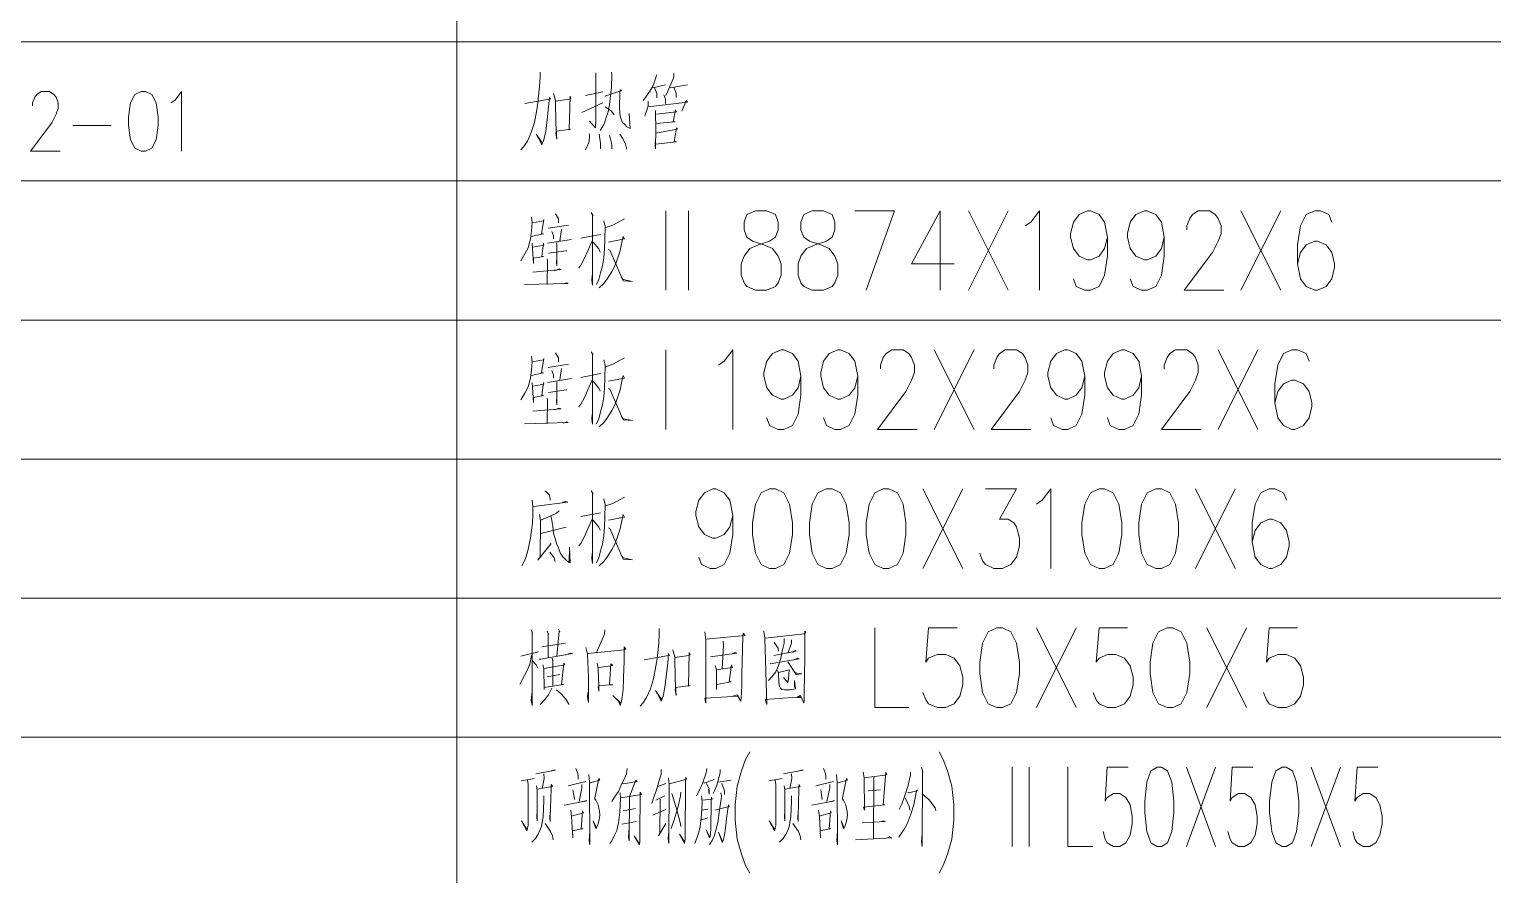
# Model space of a CAD drawing. Header units: millimetres. Extents: x 0 to 829, y 0 to 586.
# Drawn here: x 615.6 to 688.3, y 39.4 to 81.3 of the extents above; entities that cross this region are included whole.
import ezdxf

# ---------------------------------------------------------------- set-up
doc = ezdxf.new("R2010")
doc.units = ezdxf.units.MM

msp = doc.modelspace()

# ---------------------------------------------------------------- linework, layer by layer
at = {"color": 0, "lineweight": 0}
for points in [[(636.859139, 25.484667), (636.859139, 149.708306)], [(592.493806, 80.694389), (769.404806, 80.694389)], [(640.983111, 79.1845), (640.983111, 78.937556), (640.958417, 78.471889), (640.887861, 77.851), (640.887861, 77.7875), (640.817306, 77.321833), (640.700889, 76.700944), (640.538611, 76.203528), (640.351639, 75.769611), (640.164667, 75.490917), (640.027083, 75.335694)], [(643.752417, 79.15275), (643.752417, 77.198361), (643.752417, 76.792667), (643.73125, 76.482222), (643.73125, 76.42225), (643.427861, 76.760917)], [(644.521472, 79.1845), (644.546167, 79.061028), (644.521472, 78.440139), (644.475611, 78.034444), (644.42975, 77.568778), (644.359194, 77.230111), (644.263944, 76.947889), (644.172222, 76.669194), (644.0805, 76.482222), (643.964083, 76.29525)], [(646.758083, 79.061028), (646.733389, 78.905806), (646.595806, 78.531861), (646.408833, 78.221417), (646.384139, 78.189667), (646.221861, 77.942722), (646.105444, 77.7875)], [(646.571111, 78.408389), (647.199056, 78.563611)], [(647.618861, 79.121), (647.618861, 78.937556), (647.47775, 78.595361), (647.315472, 78.253167), (647.22375, 78.034444)], [(647.431889, 78.408389), (648.292667, 78.563611)], [(615.801833, 77.526444), (615.801833, 77.667556), (615.907667, 77.949778), (616.0135, 78.087361), (616.225167, 78.228472), (616.6485, 78.228472), (616.860167, 78.087361), (616.966, 77.949778), (617.071833, 77.667556), (617.071833, 77.385333), (616.966, 77.103111), (616.754333, 76.679778), (615.696, 75.272194), (617.177667, 75.272194)], [(622.670417, 77.667556), (622.882083, 77.808667), (623.196056, 78.228472), (623.196056, 75.272194)], [(640.235222, 77.632278), (641.448778, 77.851), (641.494639, 77.851), (641.448778, 77.942722), (641.399389, 77.477056), (641.332361, 76.824417), (641.261806, 76.267028), (641.166556, 75.829583), (641.074833, 75.582639), (641.004278, 75.737861), (640.887861, 75.956583), (640.796139, 76.111806), (641.099528, 75.674361), (641.145389, 75.801361)], [(641.656917, 78.129694), (641.748639, 77.7875), (641.773333, 76.637444), (641.819194, 75.861333), (641.773333, 76.171778), (641.798028, 76.267028), (642.517694, 76.35875), (642.425972, 76.327), (642.471833, 78.006222), (642.517694, 77.879222), (642.447139, 77.851), (641.748639, 77.75575)], [(643.240889, 78.034444), (644.101667, 78.221417)], [(644.196917, 78.006222), (645.033, 78.284917), (644.962444, 78.316667), (644.941278, 78.161444), (644.941278, 77.910972), (644.916583, 77.695778), (644.916583, 77.413556), (644.941278, 77.198361), (644.962444, 77.011389), (645.011833, 76.856167), (645.078861, 76.700944), (645.174111, 76.605694), (645.290528, 76.482222), (645.38225, 76.42225), (645.452806, 76.3905), (645.406944, 77.134861)], [(646.338278, 77.75575), (646.338278, 77.540556), (646.313583, 77.413556), (646.267722, 77.258333), (646.221861, 77.134861), (646.176, 77.011389)], [(646.338278, 77.477056), (648.292667, 77.695778), (648.225639, 77.7875), (648.013972, 77.258333)], [(646.662833, 78.408389), (646.77925, 78.129694), (646.77925, 77.910972)], [(647.1285, 78.066194), (647.199056, 77.851), (647.199056, 77.632278)], [(647.643556, 78.408389), (647.735278, 78.129694), (647.735278, 77.942722)], [(643.053917, 77.198361), (644.101667, 77.664028)], [(644.218083, 77.477056), (644.521472, 77.258333), (644.662583, 77.071361)], [(646.712222, 77.290083), (646.712222, 77.134861), (646.733389, 76.42225), (646.712222, 75.395667), (646.687528, 75.582639), (646.712222, 75.829583)], [(646.758083, 77.103111), (647.759972, 77.230111), (647.710583, 77.321833), (647.594167, 76.732694), (647.689417, 76.732694), (646.733389, 76.637444)], [(617.809139, 76.538667), (619.710611, 76.538667)], [(646.733389, 76.171778), (647.805833, 76.35875), (647.759972, 76.42225), (647.643556, 75.737861), (647.759972, 75.737861), (646.712222, 75.614389)], [(643.427861, 76.140028), (643.427861, 75.956583), (643.403167, 75.706111), (643.332611, 75.550889), (643.240889, 75.335694)], [(643.914694, 76.111806), (643.98525, 75.674361), (643.98525, 75.490917), (643.98525, 75.395667)], [(644.42975, 76.048306), (644.475611, 75.861333), (644.521472, 75.674361), (644.546167, 75.550889), (644.546167, 75.395667)], [(644.941278, 76.111806), (645.078861, 75.924833), (645.149417, 75.769611), (645.219972, 75.614389), (645.265833, 75.427417), (645.265833, 75.363917)], [(592.493806, 73.794056), (769.404806, 73.794056)], [(640.563306, 72.005472), (640.584472, 71.72325), (640.563306, 71.321083), (640.513917, 70.915389), (640.3975, 70.481472), (640.235222, 70.171028), (640.027083, 69.828833)], [(641.748639, 72.160694), (641.88975, 71.910222), (641.88975, 71.72325)], [(643.519583, 72.220667), (643.614833, 72.065444), (643.590139, 72.097194), (643.590139, 68.618806), (643.544278, 68.869278), (643.565444, 69.116222)], [(645.174111, 71.910222), (644.592028, 71.599778), (644.242778, 71.476306)], [(647.22375, 68.371861), (647.22375, 72.315917)], [(648.349111, 68.371861), (648.349111, 72.315917)], [(656.600583, 72.315917), (658.572611, 72.315917), (657.165028, 68.371861)], [(660.826861, 72.315917), (659.419278, 69.684194), (661.528889, 69.684194)], [(660.826861, 72.315917), (660.826861, 68.371861)], [(662.234444, 68.371861), (664.206472, 72.315917)], [(662.234444, 72.315917), (664.206472, 68.371861)], [(665.053139, 71.5645), (665.331833, 71.751472), (665.755167, 72.315917), (665.755167, 68.371861)], [(669.134778, 71.000056), (668.993667, 70.435611), (668.714972, 70.061667), (668.291639, 69.874694), (668.150528, 69.874694), (667.727194, 70.061667), (667.444972, 70.435611), (667.303861, 71.000056), (667.303861, 71.187028), (667.444972, 71.751472), (667.727194, 72.125417), (668.150528, 72.315917), (668.291639, 72.315917), (668.714972, 72.125417), (668.993667, 71.751472), (669.134778, 71.000056), (669.134778, 70.061667), (668.993667, 69.123278), (668.714972, 68.558833), (668.291639, 68.371861), (668.009417, 68.371861), (667.586083, 68.558833), (667.444972, 68.932778)], [(671.953472, 71.000056), (671.812361, 70.435611), (671.530139, 70.061667), (671.106806, 69.874694), (670.965694, 69.874694), (670.545889, 70.061667), (670.263667, 70.435611), (670.122556, 71.000056), (670.122556, 71.187028), (670.263667, 71.751472), (670.545889, 72.125417), (670.965694, 72.315917), (671.106806, 72.315917), (671.530139, 72.125417), (671.812361, 71.751472), (671.953472, 71.000056), (671.953472, 70.061667), (671.812361, 69.123278), (671.530139, 68.558833), (671.106806, 68.371861), (670.824583, 68.371861), (670.404778, 68.558833), (670.263667, 68.932778)], [(673.078833, 71.374), (673.078833, 71.5645), (673.219944, 71.938444), (673.361056, 72.125417), (673.643278, 72.315917), (674.207722, 72.315917), (674.486417, 72.125417), (674.627528, 71.938444), (674.768639, 71.5645), (674.768639, 71.187028), (674.627528, 70.813083), (674.348833, 70.248639), (672.937722, 68.371861), (674.90975, 68.371861)], [(675.756417, 68.371861), (677.728444, 72.315917)], [(675.756417, 72.315917), (677.728444, 68.371861)], [(680.261389, 71.751472), (680.120278, 72.125417), (679.700472, 72.315917), (679.41825, 72.315917), (678.994917, 72.125417), (678.712694, 71.5645), (678.571583, 70.622583), (678.571583, 69.684194), (678.712694, 68.932778), (678.994917, 68.558833), (679.41825, 68.371861), (679.559361, 68.371861), (679.982694, 68.558833), (680.261389, 68.932778), (680.4025, 69.497222), (680.4025, 69.684194), (680.261389, 70.248639), (679.982694, 70.622583), (679.559361, 70.813083), (679.41825, 70.813083), (678.994917, 70.622583), (678.712694, 70.248639), (678.571583, 69.684194)], [(640.609167, 71.72325), (641.145389, 71.8185), (641.166556, 71.878472), (641.050139, 71.165861), (641.145389, 71.165861), (640.538611, 71.042389)], [(641.378222, 71.444556), (642.401278, 71.599778)], [(641.565194, 71.289333), (641.656917, 71.070611), (641.656917, 70.915389)], [(642.052028, 71.381056), (641.960306, 70.823667)], [(644.147528, 71.8185), (644.218083, 71.536278), (644.196917, 70.915389), (644.172222, 70.4215), (644.147528, 69.984056), (644.0805, 69.581889), (643.98525, 69.239694), (643.893528, 68.8975), (643.777111, 68.650556)], [(640.584472, 70.700194), (640.655028, 69.705361), (640.655028, 69.955833), (641.145389, 70.047556), (641.074833, 70.047556), (641.145389, 70.700194), (641.166556, 70.604944), (640.630333, 70.513222)], [(641.353528, 70.700194), (642.542389, 70.887167)], [(641.819194, 70.731944), (641.819194, 69.581889), (641.798028, 69.768861), (641.819194, 69.955833)], [(643.590139, 70.855417), (643.357306, 70.32625), (643.170333, 69.924083), (643.008056, 69.613639), (642.912806, 69.490167)], [(643.008056, 70.947139), (643.98525, 71.134111)], [(643.614833, 70.760167), (643.893528, 70.4215), (643.964083, 70.266278)], [(644.380361, 70.760167), (645.174111, 70.915389), (645.103556, 71.042389), (645.057694, 70.823667), (644.962444, 70.32625), (644.846028, 69.984056), (644.708444, 69.613639), (644.546167, 69.303194), (644.3345, 68.961), (644.147528, 68.710528), (643.914694, 68.495333)], [(641.332361, 69.924083), (641.353528, 69.828833), (641.332361, 68.650556)], [(642.309556, 70.32625), (642.284861, 70.32625), (641.399389, 70.202778)], [(644.380361, 70.38975), (644.450917, 70.358), (645.103556, 68.837528), (645.569222, 68.805778), (645.103556, 68.8975), (645.011833, 69.0245)], [(640.630333, 69.271444), (642.030861, 69.394917), (641.935611, 69.426667), (641.702778, 69.334944)], [(640.214056, 68.650556), (642.380111, 68.710528), (642.309556, 68.742278), (642.147278, 68.682306)], [(592.493806, 66.890194), (769.404806, 66.890194)], [(647.22375, 61.468), (647.22375, 65.412056)], [(649.841361, 64.660639), (650.123583, 64.851139), (650.543389, 65.412056), (650.543389, 61.468)], [(653.923, 64.099722), (653.785417, 63.535278), (653.503194, 63.157806), (653.079861, 62.970833), (652.93875, 62.970833), (652.515417, 63.157806), (652.233194, 63.535278), (652.092083, 64.099722), (652.092083, 64.286694), (652.233194, 64.851139), (652.515417, 65.225083), (652.93875, 65.412056), (653.079861, 65.412056), (653.503194, 65.225083), (653.785417, 64.851139), (653.923, 64.099722), (653.923, 63.157806), (653.785417, 62.219417), (653.503194, 61.6585), (653.079861, 61.468), (652.797639, 61.468), (652.374306, 61.6585), (652.233194, 62.032444)], [(656.741694, 64.099722), (656.600583, 63.535278), (656.318361, 63.157806), (655.895028, 62.970833), (655.753917, 62.970833), (655.334111, 63.157806), (655.051889, 63.535278), (654.910778, 64.099722), (654.910778, 64.286694), (655.051889, 64.851139), (655.334111, 65.225083), (655.753917, 65.412056), (655.895028, 65.412056), (656.318361, 65.225083), (656.600583, 64.851139), (656.741694, 64.099722), (656.741694, 63.157806), (656.600583, 62.219417), (656.318361, 61.6585), (655.895028, 61.468), (655.616333, 61.468), (655.193, 61.6585), (655.051889, 62.032444)], [(657.867056, 64.473667), (657.867056, 64.660639), (658.008167, 65.038111), (658.149278, 65.225083), (658.4315, 65.412056), (658.995944, 65.412056), (659.278167, 65.225083), (659.419278, 65.038111), (659.556861, 64.660639), (659.556861, 64.286694), (659.419278, 63.909222), (659.137056, 63.348306), (657.725944, 61.468), (659.697972, 61.468)], [(660.544639, 61.468), (662.516667, 65.412056)], [(660.544639, 65.412056), (662.516667, 61.468)], [(663.500917, 64.473667), (663.500917, 64.660639), (663.642028, 65.038111), (663.783139, 65.225083), (664.065361, 65.412056), (664.629806, 65.412056), (664.912028, 65.225083), (665.053139, 65.038111), (665.190722, 64.660639), (665.190722, 64.286694), (665.053139, 63.909222), (664.770917, 63.348306), (663.359806, 61.468), (665.331833, 61.468)], [(668.009417, 64.099722), (667.868306, 63.535278), (667.586083, 63.157806), (667.16275, 62.970833), (667.021639, 62.970833), (666.601833, 63.157806), (666.319611, 63.535278), (666.1785, 64.099722), (666.1785, 64.286694), (666.319611, 64.851139), (666.601833, 65.225083), (667.021639, 65.412056), (667.16275, 65.412056), (667.586083, 65.225083), (667.868306, 64.851139), (668.009417, 64.099722), (668.009417, 63.157806), (667.868306, 62.219417), (667.586083, 61.6585), (667.16275, 61.468), (666.884056, 61.468), (666.460722, 61.6585), (666.319611, 62.032444)], [(670.824583, 64.099722), (670.683472, 63.535278), (670.404778, 63.157806), (669.981444, 62.970833), (669.840333, 62.970833), (669.417, 63.157806), (669.134778, 63.535278), (668.993667, 64.099722), (668.993667, 64.286694), (669.134778, 64.851139), (669.417, 65.225083), (669.840333, 65.412056), (669.981444, 65.412056), (670.404778, 65.225083), (670.683472, 64.851139), (670.824583, 64.099722), (670.824583, 63.157806), (670.683472, 62.219417), (670.404778, 61.6585), (669.981444, 61.468), (669.699222, 61.468), (669.275889, 61.6585), (669.134778, 62.032444)], [(671.953472, 64.473667), (671.953472, 64.660639), (672.094583, 65.038111), (672.235694, 65.225083), (672.517917, 65.412056), (673.078833, 65.412056), (673.361056, 65.225083), (673.502167, 65.038111), (673.643278, 64.660639), (673.643278, 64.286694), (673.502167, 63.909222), (673.219944, 63.348306), (671.812361, 61.468), (673.784389, 61.468)], [(674.627528, 61.468), (676.599556, 65.412056)], [(674.627528, 65.412056), (676.599556, 61.468)], [(679.136028, 64.851139), (678.994917, 65.225083), (678.571583, 65.412056), (678.289361, 65.412056), (677.869556, 65.225083), (677.587333, 64.660639), (677.446222, 63.72225), (677.446222, 62.783861), (677.587333, 62.032444), (677.869556, 61.6585), (678.289361, 61.468), (678.430472, 61.468), (678.853806, 61.6585), (679.136028, 62.032444), (679.277139, 62.596889), (679.277139, 62.783861), (679.136028, 63.348306), (678.853806, 63.72225), (678.430472, 63.909222), (678.289361, 63.909222), (677.869556, 63.72225), (677.587333, 63.348306), (677.446222, 62.783861)], [(640.563306, 65.101611), (640.584472, 64.822917), (640.563306, 64.42075), (640.513917, 64.015056), (640.3975, 63.581139), (640.235222, 63.270694), (640.027083, 62.9285)], [(640.609167, 64.822917), (641.145389, 64.914639), (641.166556, 64.978139), (641.050139, 64.265528), (641.145389, 64.265528), (640.538611, 64.138528)], [(641.378222, 64.544222), (642.401278, 64.699444)], [(641.748639, 65.256833), (641.88975, 65.009889), (641.88975, 64.822917)], [(643.519583, 65.320333), (643.614833, 65.165111), (643.590139, 65.196861), (643.590139, 61.718472), (643.544278, 61.965417), (643.565444, 62.215889)], [(644.147528, 64.914639), (644.218083, 64.635944), (644.196917, 64.015056), (644.172222, 63.517639), (644.147528, 63.083722), (644.0805, 62.681556), (643.98525, 62.339361), (643.893528, 61.997167), (643.777111, 61.750222)], [(645.174111, 65.009889), (644.592028, 64.699444), (644.242778, 64.575972)], [(641.353528, 63.799861), (642.542389, 63.983306)], [(641.565194, 64.389), (641.656917, 64.170278), (641.656917, 64.015056)], [(642.052028, 64.480722), (641.960306, 63.923333)], [(643.590139, 63.955083), (643.357306, 63.425917), (643.170333, 63.020222), (643.008056, 62.709778), (642.912806, 62.586306)], [(643.008056, 64.046806), (643.98525, 64.233778)], [(644.380361, 63.859833), (645.174111, 64.015056), (645.103556, 64.138528), (645.057694, 63.923333), (644.962444, 63.425917), (644.846028, 63.083722), (644.708444, 62.709778), (644.546167, 62.399333), (644.3345, 62.060667), (644.147528, 61.810194), (643.914694, 61.595)], [(640.584472, 63.799861), (640.655028, 62.805028), (640.655028, 63.051972), (641.145389, 63.147222), (641.074833, 63.147222), (641.145389, 63.799861), (641.166556, 63.704611), (640.630333, 63.612889)], [(642.309556, 63.425917), (642.284861, 63.425917), (641.399389, 63.302444)], [(641.819194, 63.828083), (641.819194, 62.681556), (641.798028, 62.865), (641.819194, 63.051972)], [(643.614833, 63.859833), (643.893528, 63.517639), (643.964083, 63.362417)], [(644.380361, 63.489417), (644.450917, 63.457667), (645.103556, 61.933667), (645.569222, 61.905444), (645.103556, 61.997167), (645.011833, 62.120639)], [(640.630333, 62.371111), (642.030861, 62.494583), (641.935611, 62.526333), (641.702778, 62.431083)], [(641.332361, 63.020222), (641.353528, 62.9285), (641.332361, 61.750222)], [(640.214056, 61.750222), (642.380111, 61.810194), (642.309556, 61.841944), (642.147278, 61.778444)], [(592.493806, 59.989861), (769.404806, 59.989861)], [(641.237111, 58.42), (641.448778, 58.201278), (641.469944, 58.077806), (641.494639, 57.954333)], [(643.519583, 58.42), (643.614833, 58.264778), (643.590139, 58.293), (643.590139, 54.814611), (643.544278, 55.065083), (643.565444, 55.312028)], [(645.174111, 58.109556), (644.592028, 57.795583), (644.242778, 57.672111)], [(650.543389, 57.195861), (650.402278, 56.634944), (650.123583, 56.257472), (649.70025, 56.0705), (649.559139, 56.0705), (649.135806, 56.257472), (648.853583, 56.634944), (648.712472, 57.195861), (648.712472, 57.386361), (648.853583, 57.947278), (649.135806, 58.32475), (649.559139, 58.511722), (649.70025, 58.511722), (650.123583, 58.32475), (650.402278, 57.947278), (650.543389, 57.195861), (650.543389, 56.257472), (650.402278, 55.319083), (650.123583, 54.754639), (649.70025, 54.567667), (649.418028, 54.567667), (648.994694, 54.754639), (648.853583, 55.132111)], [(659.980194, 54.567667), (661.952222, 58.511722)], [(659.980194, 58.511722), (661.952222, 54.567667)], [(663.081111, 58.511722), (664.629806, 58.511722), (663.783139, 57.008889), (664.206472, 57.008889), (664.488694, 56.821917), (664.629806, 56.634944), (664.770917, 56.0705), (664.770917, 55.693028), (664.629806, 55.132111), (664.347583, 54.754639), (663.92425, 54.567667), (663.500917, 54.567667), (663.081111, 54.754639), (662.94, 54.945139), (662.798889, 55.319083)], [(665.614056, 57.760306), (665.896278, 57.947278), (666.319611, 58.511722), (666.319611, 54.567667)], [(673.502167, 54.567667), (675.474194, 58.511722)], [(673.502167, 58.511722), (675.474194, 54.567667)], [(678.010667, 57.947278), (677.869556, 58.32475), (677.446222, 58.511722), (677.164, 58.511722), (676.740667, 58.32475), (676.458444, 57.760306), (676.317333, 56.821917), (676.317333, 55.883528), (676.458444, 55.132111), (676.740667, 54.754639), (677.164, 54.567667), (677.305111, 54.567667), (677.728444, 54.754639), (678.010667, 55.132111), (678.14825, 55.693028), (678.14825, 55.883528), (678.010667, 56.444444), (677.728444, 56.821917), (677.305111, 57.008889), (677.164, 57.008889), (676.740667, 56.821917), (676.458444, 56.444444), (676.317333, 55.883528)], [(640.584472, 57.954333), (640.630333, 57.640361), (640.630333, 57.206444), (640.609167, 56.804278), (640.563306, 56.462083), (640.513917, 56.088139), (640.446889, 55.749472), (640.351639, 55.375528), (640.259917, 55.065083), (640.164667, 54.846361), (640.072944, 54.691139)], [(640.655028, 57.640361), (642.355417, 57.859083), (642.263694, 57.890833), (642.097889, 57.859083)], [(641.935611, 57.425167), (641.798028, 57.301694), (641.515806, 57.174694), (641.028972, 56.9595)], [(644.147528, 58.014306), (644.218083, 57.735611), (644.196917, 57.114722), (644.172222, 56.617306), (644.147528, 56.183389), (644.0805, 55.777694), (643.98525, 55.439028), (643.893528, 55.096833), (643.777111, 54.846361)], [(640.958417, 57.238194), (641.004278, 56.9595), (641.004278, 56.896), (640.983111, 55.128583), (640.866694, 54.969833), (641.5405, 55.809444)], [(641.5405, 57.146472), (641.611056, 56.649056), (641.656917, 56.306861), (641.727472, 56.059917), (641.798028, 55.809444), (641.88975, 55.59425), (641.981472, 55.343778), (642.122583, 55.128583), (642.284861, 54.969833), (642.401278, 54.878111), (642.471833, 54.846361), (642.447139, 55.622472), (642.425972, 54.878111)], [(643.590139, 57.051222), (643.357306, 56.525583), (643.170333, 56.119889), (643.008056, 55.809444), (642.912806, 55.685972)], [(643.008056, 57.146472), (643.98525, 57.329917)], [(643.614833, 56.9595), (643.893528, 56.617306), (643.964083, 56.462083)], [(644.380361, 56.9595), (645.174111, 57.114722), (645.103556, 57.238194), (645.057694, 57.019472), (644.962444, 56.525583), (644.846028, 56.183389), (644.708444, 55.809444), (644.546167, 55.499), (644.3345, 55.156806), (644.147528, 54.909861), (643.914694, 54.691139)], [(642.284861, 56.617306), (641.028972, 56.306861)], [(644.380361, 56.585556), (644.450917, 56.553806), (645.103556, 55.033333), (645.569222, 55.001583), (645.103556, 55.096833), (645.011833, 55.220306)], [(641.469944, 55.375528), (641.632222, 55.156806), (641.681611, 55.096833), (641.727472, 54.909861)], [(592.493806, 53.089528), (769.404806, 53.089528)], [(646.895667, 51.579639), (646.895667, 51.329167), (646.8745, 50.8635), (646.803944, 50.242611), (646.803944, 50.182639), (646.733389, 49.716972), (646.616972, 49.096083), (646.454694, 48.598667), (646.267722, 48.16475), (646.08075, 47.882528), (645.943167, 47.727306)], [(657.588361, 51.611389), (657.588361, 47.667333), (659.278167, 47.667333)], [(661.67, 51.611389), (660.262417, 51.611389), (660.121306, 49.921583), (660.262417, 50.108556), (660.68575, 50.295528), (661.109083, 50.295528), (661.528889, 50.108556), (661.811111, 49.731083), (661.952222, 49.170167), (661.952222, 48.792694), (661.811111, 48.22825), (661.528889, 47.854306), (661.109083, 47.667333), (660.68575, 47.667333), (660.262417, 47.854306), (660.121306, 48.041278), (659.980194, 48.41875)], [(665.614056, 47.667333), (667.586083, 51.611389)], [(665.614056, 51.611389), (667.586083, 47.667333)], [(670.122556, 51.611389), (668.714972, 51.611389), (668.573861, 49.921583), (668.714972, 50.108556), (669.134778, 50.295528), (669.558111, 50.295528), (669.981444, 50.108556), (670.263667, 49.731083), (670.404778, 49.170167), (670.404778, 48.792694), (670.263667, 48.22825), (669.981444, 47.854306), (669.558111, 47.667333), (669.134778, 47.667333), (668.714972, 47.854306), (668.573861, 48.041278), (668.43275, 48.41875)], [(674.066611, 47.667333), (676.038639, 51.611389)], [(674.066611, 51.611389), (676.038639, 47.667333)], [(678.571583, 51.611389), (677.164, 51.611389), (677.022889, 49.921583), (677.164, 50.108556), (677.587333, 50.295528), (678.010667, 50.295528), (678.430472, 50.108556), (678.712694, 49.731083), (678.853806, 49.170167), (678.853806, 48.792694), (678.712694, 48.22825), (678.430472, 47.854306), (678.010667, 47.667333), (677.587333, 47.667333), (677.164, 47.854306), (677.022889, 48.041278), (676.881778, 48.41875)], [(640.538611, 51.516139), (640.609167, 51.360917), (640.584472, 51.424417), (640.584472, 47.759056), (640.538611, 48.009528), (640.584472, 48.475194)], [(642.239, 50.8635), (641.074833, 50.680056)], [(641.332361, 51.456167), (641.399389, 51.300944), (641.378222, 51.329167), (641.378222, 50.150889)], [(641.88975, 51.547889), (641.960306, 51.424417), (641.935611, 51.456167), (641.819194, 50.214389)], [(644.196917, 51.516139), (644.172222, 51.300944), (643.777111, 50.397833)], [(649.156972, 51.424417), (649.202833, 51.018722), (649.202833, 47.882528), (649.156972, 48.133), (650.807972, 48.224722), (650.740944, 48.288222), (650.553972, 48.224722)], [(649.202833, 51.050472), (651.157222, 51.237444), (651.0655, 51.360917), (651.040806, 51.173944), (650.994944, 49.311278), (650.994944, 49.219556), (650.994944, 48.813861), (650.973778, 48.379944), (650.949083, 47.977778), (650.786806, 48.256472)], [(650.063611, 50.95875), (650.088306, 50.740028), (650.01775, 49.5935)], [(652.092083, 51.456167), (652.137944, 51.113972), (652.229667, 47.822556), (652.159111, 48.0695), (653.930056, 48.192972), (653.884194, 48.256472), (653.721917, 48.16475), (653.95475, 48.16475), (654.071167, 47.882528), (654.092333, 48.03775), (654.092333, 48.411694), (654.117028, 50.150889), (654.117028, 51.456167), (654.162889, 51.392667), (654.092333, 51.329167), (652.159111, 51.113972)], [(653.090444, 51.082222), (653.090444, 50.8635), (652.998722, 50.461333), (652.928167, 50.119139), (652.81175, 49.748722), (652.674167, 49.43475), (652.487194, 49.187806), (652.324917, 49.000833)], [(652.603611, 50.89525), (652.790583, 50.616556), (652.81175, 50.461333)], [(653.464389, 51.018722), (653.464389, 50.8635), (653.277417, 50.369611)], [(640.563306, 50.242611), (640.468056, 49.808694), (640.351639, 49.53), (640.214056, 49.251306), (640.072944, 49.000833), (639.981222, 48.813861)], [(640.027083, 50.214389), (640.912556, 50.429583)], [(640.933722, 50.059167), (640.983111, 50.059167), (641.028972, 50.059167), (642.58825, 50.337861), (642.496528, 50.369611), (642.263694, 50.274361)], [(641.586361, 50.119139), (641.611056, 49.963917), (641.611056, 48.753889)], [(643.262056, 50.648306), (643.332611, 50.306111), (643.378472, 49.124306), (643.378472, 49.096083), (643.378472, 48.348194), (643.378472, 47.914278), (643.332611, 48.16475), (643.357306, 48.411694)], [(643.357306, 50.337861), (645.149417, 50.524833), (645.244667, 50.584806), (645.149417, 50.680056), (645.149417, 49.963917), (645.12825, 49.156056), (645.12825, 49.096083), (645.103556, 48.566917), (645.057694, 48.16475), (645.011833, 47.914278), (644.962444, 47.759056), (644.870722, 47.977778), (644.592028, 48.256472), (644.987139, 47.882528)], [(646.151306, 50.027417), (647.361333, 50.242611), (647.410722, 50.242611), (647.361333, 50.337861), (647.315472, 49.872194), (647.244917, 49.219556), (647.177889, 48.658639), (647.082639, 48.224722), (646.990917, 47.977778), (646.920361, 48.133), (646.803944, 48.348194), (646.712222, 48.503417), (647.012083, 48.0695), (647.061472, 48.192972)], [(647.573, 50.524833), (647.664722, 50.182639), (647.689417, 49.032583), (647.735278, 48.256472), (647.689417, 48.566917), (647.710583, 48.658639), (648.433778, 48.753889), (648.342056, 48.722139), (648.387917, 50.397833), (648.433778, 50.274361), (648.363222, 50.242611), (647.664722, 50.150889)], [(649.435667, 50.182639), (650.740944, 50.369611), (650.670389, 50.397833), (650.529278, 50.337861)], [(652.391944, 49.840444), (653.838333, 50.087389), (653.767778, 50.119139), (653.580806, 50.027417)], [(652.578917, 50.242611), (653.697222, 50.461333), (653.651361, 50.493083), (653.51025, 50.397833)], [(640.584472, 49.995667), (640.796139, 49.776944), (640.866694, 49.621722)], [(641.120694, 49.776944), (641.166556, 49.5935), (641.19125, 48.566917), (641.19125, 48.658639), (642.147278, 48.813861), (642.052028, 48.813861), (642.168444, 49.872194), (642.214306, 49.776944), (641.166556, 49.5935)], [(643.822972, 49.872194), (643.868833, 49.5935), (643.893528, 48.753889), (643.893528, 48.475194), (643.868833, 48.690389), (643.893528, 48.753889), (644.592028, 48.785639), (644.42975, 48.813861), (644.496778, 49.840444), (644.592028, 49.748722), (643.893528, 49.653472)], [(649.6685, 49.748722), (649.739056, 49.53), (649.739056, 49.4665), (649.739056, 48.813861), (649.739056, 48.566917), (649.739056, 48.813861), (650.458722, 48.940861), (650.367, 48.940861), (650.483417, 49.776944), (650.529278, 49.653472), (649.714361, 49.53)], [(653.069278, 49.156056), (653.277417, 48.909111), (653.302111, 49.096083), (653.347972, 49.53), (652.81175, 49.406528), (652.765889, 49.49825), (652.81175, 49.374778), (652.836444, 48.909111), (652.857611, 48.722139), (652.907, 48.630417), (652.974028, 48.566917), (653.115139, 48.535167), (653.393833, 48.535167), (653.651361, 48.598667), (653.6055, 49.000833), (653.6055, 48.658639)], [(653.277417, 49.932167), (653.697222, 49.311278), (653.975917, 49.343028), (653.721917, 49.374778), (653.6055, 49.43475)], [(641.332361, 49.187806), (641.960306, 49.311278)], [(641.565194, 48.630417), (641.399389, 48.288222), (641.215944, 48.0695), (641.028972, 47.854306), (640.983111, 47.790806)], [(641.798028, 48.535167), (642.052028, 48.319972), (642.239, 48.10125), (642.425972, 47.822556)], [(592.493806, 46.189194), (769.404806, 46.189194)], [(651.386528, 45.458944), (651.178389, 45.085), (650.97025, 44.520556), (650.765639, 43.769139), (650.663333, 42.83075), (650.663333, 42.079333), (650.765639, 41.140944), (650.97025, 40.389528), (651.178389, 39.825083), (651.386528, 39.451139)], [(660.784528, 45.458944), (660.989139, 45.085), (661.197278, 44.520556), (661.405417, 43.769139), (661.507722, 42.83075), (661.507722, 42.079333), (661.405417, 41.140944), (661.197278, 40.389528), (660.989139, 39.825083), (660.784528, 39.451139)], [(640.774972, 44.368861), (641.745111, 44.552306), (641.678083, 44.552306), (641.526389, 44.524083)], [(641.166556, 44.368861), (641.184194, 44.150139), (641.081889, 43.652722)], [(642.754056, 44.647556), (642.856361, 44.397083), (642.874, 44.241861), (642.874, 44.118389)], [(643.403167, 44.337111), (643.438444, 43.963167), (643.456083, 40.858722), (643.420806, 41.073917), (643.456083, 41.511361)], [(645.297583, 44.647556), (645.265833, 44.368861), (645.078861, 43.931417), (645.043583, 43.899667), (644.870722, 43.4975), (644.68375, 43.218806), (644.546167, 43.000083)], [(646.990917, 44.584056), (646.990917, 44.368861), (646.751028, 43.52925), (646.631083, 43.218806), (646.528778, 42.908361)], [(649.262806, 44.647556), (649.227528, 44.428833), (649.040556, 43.899667), (648.885333, 43.561), (648.74775, 43.278778)], [(649.911917, 44.584056), (649.911917, 44.428833), (649.756694, 43.807944), (649.654389, 43.561), (649.569722, 43.405778)], [(653.06575, 44.368861), (654.039417, 44.552306), (653.968861, 44.552306), (653.817167, 44.524083)], [(653.457333, 44.368861), (653.474972, 44.150139), (653.372667, 43.652722)], [(655.044833, 44.647556), (655.147139, 44.397083), (655.164778, 44.241861), (655.164778, 44.118389)], [(655.693944, 44.337111), (655.729222, 43.963167), (655.746861, 40.858722), (655.711583, 41.073917), (655.746861, 41.511361)], [(657.009806, 44.460583), (657.059194, 44.181889), (657.076833, 42.566167), (657.027444, 42.721389), (658.085778, 42.844861), (658.001111, 42.844861), (658.135167, 44.460583), (658.188083, 44.337111), (658.085778, 44.305361), (657.059194, 44.181889)], [(659.366361, 44.460583), (659.366361, 44.305361), (659.228778, 43.744444), (659.094722, 43.342278), (658.9395, 42.876611), (658.801917, 42.597917)], [(659.913167, 44.707528), (659.980194, 44.460583), (659.962556, 44.552306), (659.948444, 40.763472), (659.913167, 41.013944), (659.948444, 41.387889)], [(664.414611, 40.763472), (664.414611, 44.707528)], [(665.243639, 40.763472), (665.243639, 44.707528)], [(667.16275, 44.707528), (667.16275, 40.763472), (668.401, 40.763472)], [(670.157833, 44.707528), (669.124194, 44.707528), (669.021889, 43.017722), (669.124194, 43.204694), (669.434639, 43.395194), (669.745083, 43.395194), (670.052, 43.204694), (670.260139, 42.83075), (670.362444, 42.266306), (670.362444, 41.892361), (670.260139, 41.327917), (670.052, 40.953972), (669.745083, 40.763472), (669.434639, 40.763472), (669.124194, 40.953972), (669.021889, 41.140944), (668.916056, 41.514889)], [(673.050611, 40.763472), (674.493472, 44.707528)], [(673.050611, 44.707528), (674.493472, 40.763472)], [(676.352611, 44.707528), (675.3225, 44.707528), (675.216667, 43.017722), (675.3225, 43.204694), (675.632944, 43.395194), (675.939861, 43.395194), (676.250306, 43.204694), (676.458444, 42.83075), (676.56075, 42.266306), (676.56075, 41.892361), (676.458444, 41.327917), (676.250306, 40.953972), (675.939861, 40.763472), (675.632944, 40.763472), (675.3225, 40.953972), (675.216667, 41.140944), (675.114361, 41.514889)], [(679.245389, 40.763472), (680.691778, 44.707528)], [(679.245389, 44.707528), (680.691778, 40.763472)], [(682.550917, 44.707528), (681.517278, 44.707528), (681.414972, 43.017722), (681.517278, 43.204694), (681.827722, 43.395194), (682.138167, 43.395194), (682.448611, 43.204694), (682.653222, 42.83075), (682.759056, 42.266306), (682.759056, 41.892361), (682.653222, 41.327917), (682.448611, 40.953972), (682.138167, 40.763472), (681.827722, 40.763472), (681.517278, 40.953972), (681.414972, 41.140944), (681.312667, 41.514889)], [(640.037667, 44.026667), (640.704417, 44.150139)], [(640.362222, 44.058417), (640.3975, 43.839694), (640.3975, 41.821806), (640.348111, 41.603083), (640.330472, 41.543111), (640.055306, 42.037), (640.348111, 41.603083)], [(640.806722, 43.776194), (640.842, 43.561), (640.842, 42.037), (640.824361, 42.223972), (640.842, 42.566167)], [(640.842, 43.620972), (641.593417, 43.744444), (641.5405, 43.839694), (641.526389, 43.620972), (641.491111, 42.223972), (641.491111, 42.008778), (641.473472, 42.192222), (641.491111, 42.474444)], [(642.380111, 43.776194), (643.251472, 43.994917)], [(642.616472, 43.589222), (642.65175, 43.310528), (642.687028, 43.095333)], [(643.060972, 43.839694), (643.060972, 43.684472), (642.926917, 43.000083)], [(643.470194, 43.931417), (643.949972, 44.058417), (643.897056, 44.150139), (643.692444, 43.187056), (643.692444, 43.123556), (643.745361, 43.063583), (643.812389, 42.940111), (643.865306, 42.844861), (643.897056, 42.657889), (643.932333, 42.502667), (643.949972, 42.319222), (643.914694, 42.1005), (643.865306, 41.913528), (643.830028, 41.790056), (643.780639, 41.698333), (643.745361, 41.666583), (643.625417, 42.037), (643.763, 41.726556), (643.79475, 41.726556)], [(645.078861, 43.899667), (645.12825, 43.871444), (645.795, 43.994917), (645.742083, 44.058417), (645.417528, 43.250556), (645.403417, 41.045694), (645.368139, 41.229139), (645.403417, 41.698333)], [(646.818056, 43.744444), (647.230806, 43.899667)], [(647.347222, 44.181889), (647.3825, 43.839694), (647.364861, 40.918694), (647.333111, 41.169167), (647.364861, 41.511361)], [(647.400139, 43.871444), (648.2715, 44.118389), (648.218583, 44.213639), (648.200944, 43.931417), (648.186833, 41.169167), (648.169194, 41.013944), (648.151556, 40.918694), (647.894028, 41.387889), (648.169194, 40.982194)], [(649.107583, 43.931417), (649.174611, 43.931417), (649.619111, 44.086639)], [(649.245167, 43.899667), (649.365111, 43.620972), (649.365111, 43.374028), (649.347472, 43.620972)], [(649.809611, 43.963167), (650.472833, 44.058417)], [(649.996583, 43.899667), (650.116528, 43.589222), (650.134167, 43.4975), (650.134167, 43.342278)], [(652.328444, 44.026667), (652.995194, 44.150139)], [(652.653, 44.058417), (652.688278, 43.839694), (652.688278, 41.821806), (652.638889, 41.603083), (652.62125, 41.543111), (652.346083, 42.037), (652.638889, 41.603083)], [(653.0975, 43.776194), (653.132778, 43.561), (653.132778, 42.037), (653.115139, 42.223972), (653.132778, 42.566167)], [(653.132778, 43.620972), (653.884194, 43.744444), (653.831278, 43.839694), (653.817167, 43.620972), (653.781889, 42.223972), (653.781889, 42.008778), (653.76425, 42.192222), (653.781889, 42.474444)], [(654.670889, 43.776194), (655.54225, 43.994917)], [(654.90725, 43.589222), (654.942528, 43.310528), (654.977806, 43.095333)], [(655.35175, 43.839694), (655.35175, 43.684472), (655.217694, 43.000083)], [(655.7645, 43.931417), (656.24075, 44.058417), (656.191361, 44.150139), (655.983222, 43.187056), (655.983222, 43.123556), (656.036139, 43.063583), (656.103167, 42.940111), (656.156083, 42.844861), (656.191361, 42.657889), (656.223111, 42.502667), (656.24075, 42.319222), (656.205472, 42.1005), (656.156083, 41.913528), (656.120806, 41.790056), (656.071417, 41.698333), (656.036139, 41.666583), (655.916194, 42.037), (656.053778, 41.726556), (656.089056, 41.726556)], [(657.267333, 43.52925), (657.881167, 43.589222)], [(657.538972, 44.241861), (657.521333, 41.137417)], [(659.228778, 43.46575), (659.281694, 43.434), (659.673278, 43.52925), (659.708556, 43.589222), (659.655639, 43.52925), (659.521583, 42.844861), (659.384, 42.379194), (659.228778, 41.977028), (659.059444, 41.634833), (659.041806, 41.634833), (658.854833, 41.324389), (658.784278, 41.229139)], [(641.166556, 43.278778), (641.166556, 43.155306), (641.166556, 43.031833), (641.131278, 42.255722), (641.099528, 42.037), (641.046611, 41.758306), (640.979583, 41.571333), (640.877278, 41.356139), (640.757333, 41.169167), (640.566833, 40.982194)], [(642.1755, 42.813111), (643.300861, 43.031833), (643.233833, 43.031833), (643.09625, 43.000083)], [(644.958917, 43.434), (644.973028, 43.155306), (644.941278, 42.474444), (644.870722, 41.945278), (644.786056, 41.571333), (644.666111, 41.292639), (644.546167, 41.045694), (644.443861, 40.918694)], [(644.990667, 43.187056), (646.01725, 43.342278), (645.946694, 43.46575), (645.932583, 41.260889), (645.932583, 41.013944), (645.914944, 40.858722), (645.657417, 41.292639), (645.897306, 40.918694)], [(647.177889, 43.278778), (646.733389, 43.063583)], [(646.938, 43.123556), (646.920361, 41.416111), (646.853333, 41.292639), (647.230806, 41.913528)], [(647.964583, 43.46575), (647.946944, 43.278778), (647.827, 42.753139), (647.640028, 42.1005), (647.484806, 41.666583)], [(647.520083, 43.405778), (647.791722, 42.534417), (647.791722, 42.502667), (647.894028, 42.1005), (647.946944, 41.881778), (647.964583, 41.758306)], [(648.987639, 43.278778), (649.022917, 43.000083), (649.005278, 42.597917), (648.97, 42.192222), (648.920611, 41.758306), (648.867694, 41.479611), (648.783028, 41.229139), (648.663083, 40.918694)], [(649.022917, 43.063583), (649.516806, 43.123556), (649.485056, 43.218806), (649.467417, 42.968333), (649.449778, 41.666583), (649.432139, 41.387889), (649.4145, 41.260889), (649.396861, 41.200917), (649.227528, 41.603083), (649.396861, 41.260889), (649.227528, 41.603083)], [(649.943667, 43.434), (649.978944, 43.278778), (649.961306, 43.123556), (649.876639, 42.474444), (649.823722, 42.037), (649.721417, 41.634833), (649.63675, 41.324389), (649.516806, 41.073917), (649.38275, 40.858722)], [(649.654389, 42.566167), (650.370528, 42.753139), (650.338778, 42.844861), (650.250583, 42.287472), (650.183556, 41.698333), (650.134167, 41.324389), (650.063611, 41.073917), (650.014222, 40.982194), (649.841361, 41.479611), (650.028333, 41.013944)], [(653.457333, 43.278778), (653.457333, 43.155306), (653.457333, 43.031833), (653.422056, 42.255722), (653.390306, 42.037), (653.337389, 41.758306), (653.270361, 41.571333), (653.168056, 41.356139), (653.048111, 41.169167), (652.861139, 40.982194)], [(654.466278, 42.813111), (655.591639, 43.031833), (655.524611, 43.031833), (655.387028, 43.000083)], [(659.094722, 43.187056), (659.211139, 42.940111), (659.299333, 42.753139), (659.331083, 42.566167)], [(659.980194, 43.342278), (660.273, 43.095333), (660.579917, 42.689639), (660.611667, 42.534417)], [(642.514167, 42.566167), (642.549444, 42.255722), (642.602361, 41.200917), (642.584722, 41.543111), (643.113889, 41.666583), (643.029222, 41.634833), (643.09625, 42.534417), (643.131528, 42.442694), (642.584722, 42.287472)], [(645.724444, 42.657889), (645.110611, 42.534417)], [(647.230806, 42.597917), (646.581694, 42.319222)], [(649.312194, 42.192222), (648.987639, 42.1005)], [(649.312194, 42.629667), (649.005278, 42.566167)], [(654.804944, 42.566167), (654.840222, 42.255722), (654.893139, 41.200917), (654.8755, 41.543111), (655.404667, 41.666583), (655.32, 41.634833), (655.387028, 42.534417), (655.422306, 42.442694), (654.8755, 42.287472)], [(641.233583, 41.913528), (641.50875, 41.511361), (641.593417, 41.292639), (641.628694, 41.105667)], [(645.043583, 41.881778), (645.759722, 42.008778)], [(653.524361, 41.913528), (653.799528, 41.511361), (653.884194, 41.292639), (653.919472, 41.105667)], [(656.956889, 41.945278), (658.103417, 42.008778), (658.032861, 42.037), (657.898806, 42.008778)], [(656.632333, 41.105667), (658.427972, 41.200917), (658.357417, 41.229139)], [(658.343306, 41.260889), (658.241, 41.200917)]]:
    msp.add_lwpolyline(points, dxfattribs=at)
for points in [[(621.18875, 78.228472), (620.874778, 78.087361), (620.663111, 77.667556), (620.557278, 76.962), (620.557278, 76.538667), (620.663111, 75.836639), (620.874778, 75.413306), (621.18875, 75.272194), (621.400417, 75.272194), (621.717917, 75.413306), (621.929583, 75.836639), (622.035417, 76.538667), (622.035417, 76.962), (621.929583, 77.667556), (621.717917, 78.087361), (621.400417, 78.228472)], [(651.672278, 72.315917), (651.248944, 72.125417), (651.107833, 71.751472), (651.107833, 71.374), (651.248944, 71.000056), (651.531167, 70.813083), (652.092083, 70.622583), (652.515417, 70.435611), (652.797639, 70.061667), (652.93875, 69.684194), (652.93875, 69.123278), (652.797639, 68.745806), (652.656528, 68.558833), (652.233194, 68.371861), (651.672278, 68.371861), (651.248944, 68.558833), (651.107833, 68.745806), (650.966722, 69.123278), (650.966722, 69.684194), (651.107833, 70.061667), (651.390056, 70.435611), (651.813389, 70.622583), (652.374306, 70.813083), (652.656528, 71.000056), (652.797639, 71.374), (652.797639, 71.751472), (652.656528, 72.125417), (652.233194, 72.315917)], [(654.487444, 72.315917), (654.064111, 72.125417), (653.923, 71.751472), (653.923, 71.374), (654.064111, 71.000056), (654.346333, 70.813083), (654.910778, 70.622583), (655.334111, 70.435611), (655.616333, 70.061667), (655.753917, 69.684194), (655.753917, 69.123278), (655.616333, 68.745806), (655.475222, 68.558833), (655.051889, 68.371861), (654.487444, 68.371861), (654.064111, 68.558833), (653.923, 68.745806), (653.785417, 69.123278), (653.785417, 69.684194), (653.923, 70.061667), (654.205222, 70.435611), (654.628556, 70.622583), (655.193, 70.813083), (655.475222, 71.000056), (655.616333, 71.374), (655.616333, 71.751472), (655.475222, 72.125417), (655.051889, 72.315917)], [(652.374306, 58.511722), (651.9545, 58.32475), (651.672278, 57.760306), (651.531167, 56.821917), (651.531167, 56.257472), (651.672278, 55.319083), (651.9545, 54.754639), (652.374306, 54.567667), (652.656528, 54.567667), (653.079861, 54.754639), (653.362083, 55.319083), (653.503194, 56.257472), (653.503194, 56.821917), (653.362083, 57.760306), (653.079861, 58.32475), (652.656528, 58.511722)], [(655.193, 58.511722), (654.769667, 58.32475), (654.487444, 57.760306), (654.346333, 56.821917), (654.346333, 56.257472), (654.487444, 55.319083), (654.769667, 54.754639), (655.193, 54.567667), (655.475222, 54.567667), (655.895028, 54.754639), (656.17725, 55.319083), (656.318361, 56.257472), (656.318361, 56.821917), (656.17725, 57.760306), (655.895028, 58.32475), (655.475222, 58.511722)], [(658.008167, 58.511722), (657.588361, 58.32475), (657.306139, 57.760306), (657.165028, 56.821917), (657.165028, 56.257472), (657.306139, 55.319083), (657.588361, 54.754639), (658.008167, 54.567667), (658.290389, 54.567667), (658.713722, 54.754639), (658.995944, 55.319083), (659.137056, 56.257472), (659.137056, 56.821917), (658.995944, 57.760306), (658.713722, 58.32475), (658.290389, 58.511722)], [(668.714972, 58.511722), (668.291639, 58.32475), (668.009417, 57.760306), (667.868306, 56.821917), (667.868306, 56.257472), (668.009417, 55.319083), (668.291639, 54.754639), (668.714972, 54.567667), (668.993667, 54.567667), (669.417, 54.754639), (669.699222, 55.319083), (669.840333, 56.257472), (669.840333, 56.821917), (669.699222, 57.760306), (669.417, 58.32475), (668.993667, 58.511722)], [(671.530139, 58.511722), (671.106806, 58.32475), (670.824583, 57.760306), (670.683472, 56.821917), (670.683472, 56.257472), (670.824583, 55.319083), (671.106806, 54.754639), (671.530139, 54.567667), (671.812361, 54.567667), (672.235694, 54.754639), (672.517917, 55.319083), (672.6555, 56.257472), (672.6555, 56.821917), (672.517917, 57.760306), (672.235694, 58.32475), (671.812361, 58.511722)], [(663.642028, 51.611389), (663.218694, 51.420889), (662.94, 50.859972), (662.798889, 49.921583), (662.798889, 49.357139), (662.94, 48.41875), (663.218694, 47.854306), (663.642028, 47.667333), (663.92425, 47.667333), (664.347583, 47.854306), (664.629806, 48.41875), (664.770917, 49.357139), (664.770917, 49.921583), (664.629806, 50.859972), (664.347583, 51.420889), (663.92425, 51.611389)], [(672.094583, 51.611389), (671.67125, 51.420889), (671.389028, 50.859972), (671.247917, 49.921583), (671.247917, 49.357139), (671.389028, 48.41875), (671.67125, 47.854306), (672.094583, 47.667333), (672.376806, 47.667333), (672.796611, 47.854306), (673.078833, 48.41875), (673.219944, 49.357139), (673.219944, 49.921583), (673.078833, 50.859972), (672.796611, 51.420889), (672.376806, 51.611389)], [(671.604222, 44.707528), (671.293778, 44.520556), (671.085639, 43.956111), (670.983333, 43.017722), (670.983333, 42.456806), (671.085639, 41.514889), (671.293778, 40.953972), (671.604222, 40.763472), (671.808833, 40.763472), (672.119278, 40.953972), (672.327417, 41.514889), (672.429722, 42.456806), (672.429722, 43.017722), (672.327417, 43.956111), (672.119278, 44.520556), (671.808833, 44.707528)], [(677.799, 44.707528), (677.492083, 44.520556), (677.283944, 43.956111), (677.181639, 43.017722), (677.181639, 42.456806), (677.283944, 41.514889), (677.492083, 40.953972), (677.799, 40.763472), (678.007139, 40.763472), (678.317583, 40.953972), (678.522194, 41.514889), (678.628028, 42.456806), (678.628028, 43.017722), (678.522194, 43.956111), (678.317583, 44.520556), (678.007139, 44.707528)]]:
    msp.add_lwpolyline(points, close=True, dxfattribs=at)

doc.saveas('drawing.dxf')
